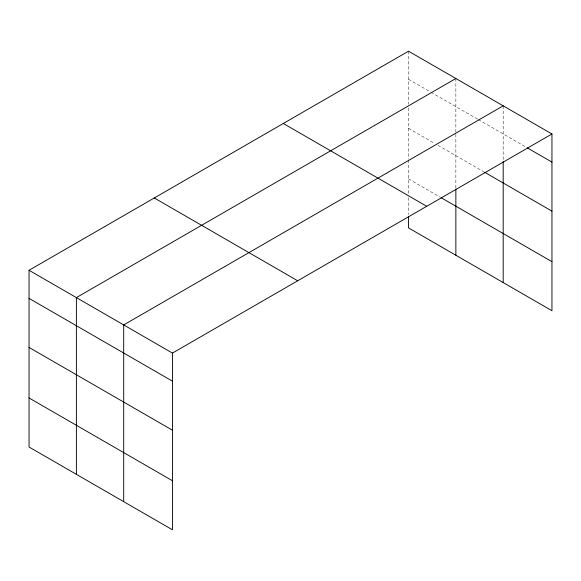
<?xml version="1.0" encoding="UTF-8"?>
<svg xmlns="http://www.w3.org/2000/svg" width="581" height="581" viewBox="0 0 581 581"><rect width="100%" height="100%" fill="white"/><g stroke="black" fill="none" stroke-linecap="round" stroke-linejoin="round"><path stroke-width="0.44" stroke-dasharray="2.9 2.18" d="M408.53 79.292L430.26 91.834M431.029 92.277L477.582 119.156M478.359 119.606L526.408 147.342M408.53 128.336L434.915 143.565M438.016 145.359L483.791 171.787M408.53 178.875L440.34 197.235M503.19 105.836L503.19 160.69M455.86 78.508L455.86 133.369M455.86 134.262L455.86 188.15M408.53 51.186L408.53 104.26M408.53 107.826L408.53 159.02M408.53 159.92L408.53 194.032M408.53 197.598L408.53 214.542"/><path stroke-width="0.87" d="M29.05 270.281L172.47 353.081L172.47 529.814L29.05 447.014L29.05 270.281L408.53 51.186L551.95 133.986L551.95 310.719L408.53 227.919L408.53 216.328M455.86 78.508L76.38 297.603L76.38 474.336M503.19 105.836L123.702 324.924L123.702 501.664M172.47 353.081L551.95 133.986M527.185 147.792L551.95 162.092M484.569 172.237L551.95 211.143M441.117 197.685L551.95 261.675M283.303 123.484L426.723 206.291M154.277 197.976L297.697 280.783M29.05 298.38L172.47 381.187M29.05 347.431L172.47 430.23M29.05 397.963L172.47 480.763M503.19 161.583L503.19 282.569M455.86 189.05L455.86 255.248"/></g></svg>
